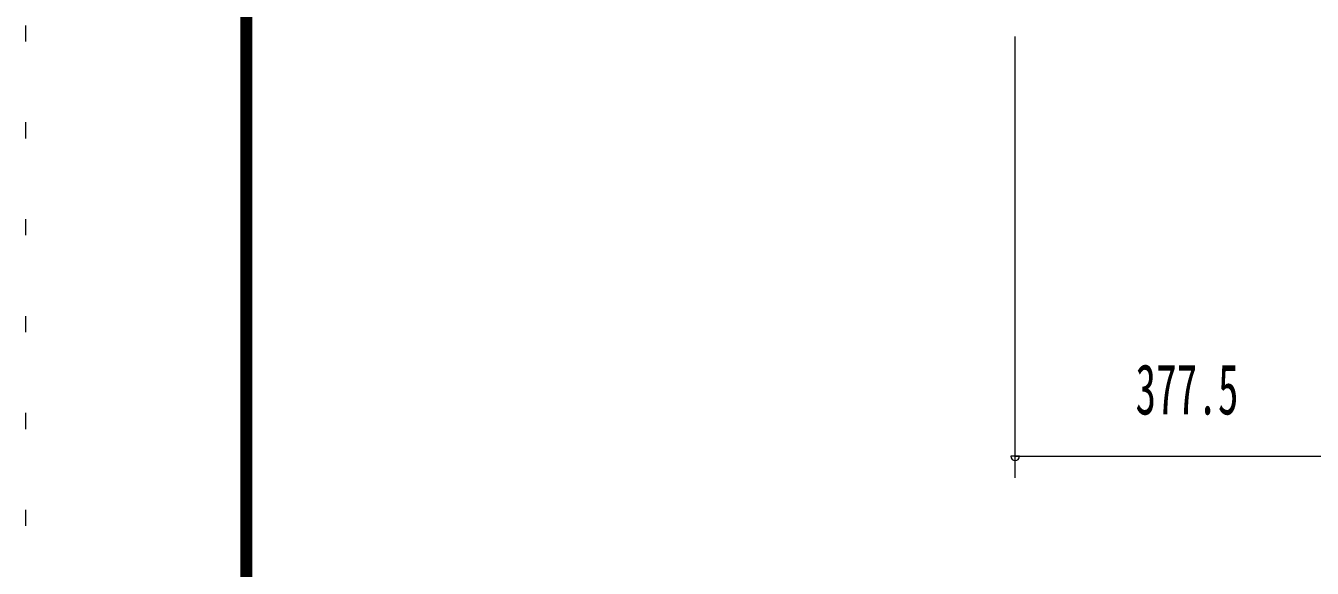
# Model space of a CAD drawing. Units: millimetres, scale not verified. Extents: x -10999 to 11014, y -7399 to 7386.
# Drawn here: x -10999 to -9804, y 2457 to 2961 of the extents above; entities that cross this region are included whole.
import ezdxf
from ezdxf.enums import TextEntityAlignment as Align

# ---------------------------------------------------------------- set-up
doc = ezdxf.new("R2010")
doc.units = ezdxf.units.MM
doc.header["$LTSCALE"] = 30
doc.linetypes.add('USER6', pattern=[3, 0.5, -2.5])
for name, color, linetype, lineweight in [('0-1_0-00', 5, 'Continuous', 18), ('0-D_F-E_J_ADD', 7, 'USER6', 18), ('0-E_3-F', 3, 'Continuous', 18), ('0-F_B-0', 3, 'Continuous', 18)]:
    doc.layers.add(name, color=color, linetype=linetype, lineweight=lineweight)
doc.styles.add('ＭＳ ゴシック', font='')
doc.styles.get('ＭＳ ゴシック').set_extended_font_data('MS Gothic')

msp = doc.modelspace()

# ---------------------------------------------------------------- linework, layer by layer
at = {"layer": '0-1_0-00'}
for points in [[(680.64, 7225.96), (-10799.36, 7225.96), (-10799.36, -814.04), (680.64, -814.04)], [(679.64, 7224.96), (679.64, -813.04), (-10798.36, -813.04), (-10798.36, 7224.96)], [(678.64, 7223.96), (678.64, -812.04), (-10797.36, -812.04), (-10797.36, 7223.96)], [(677.64, 7222.96), (677.64, -811.04), (-10796.36, -811.04), (-10796.36, 7222.96)], [(676.64, 7221.96), (676.64, -810.04), (-10795.36, -810.04), (-10795.36, 7221.96)], [(675.64, 7220.96), (675.64, -809.04), (-10794.36, -809.04), (-10794.36, 7220.96)], [(674.64, 7219.96), (674.64, -808.04), (-10793.36, -808.04), (-10793.36, 7219.96)], [(673.64, 7218.96), (673.64, -807.04), (-10792.36, -807.04), (-10792.36, 7218.96)], [(672.64, 7217.96), (672.64, -806.04), (-10791.36, -806.04), (-10791.36, 7217.96)], [(671.64, 7216.96), (671.64, -805.04), (-10790.36, -805.04), (-10790.36, 7216.96)], [(670.64, 7215.96), (670.64, -804.04), (-10789.36, -804.04), (-10789.36, 7215.96)]]:
    msp.add_lwpolyline(points, close=True, dxfattribs=at)
at = {"layer": '0-D_F-E_J_ADD', "color": 5}
msp.add_lwpolyline([(880.64, 7385.96), (880.64, -1014.04), (-10999.36, -1014.04), (-10999.36, 7385.96)], close=True, dxfattribs=at)
at = {"layer": '0-E_3-F'}
for p, q in [((-10080.09, 2540.67), (-10080.09, 2950.67)), ((-10076.09, 2560.67), (-10084.09, 2560.67)), ((-9960.09, 2560.67), (-3744.26, 2560.67))]:
    msp.add_line(p, q, dxfattribs=at)
msp.add_arc((-10080.09, 2560.67), 4, 180, 0, dxfattribs=at)
at = {"layer": '0-F_B-0'}
for p, q in [((-10076.09, 2560.67), (-10084.09, 2560.67)), ((-10080.09, 2560.67), (-9880.09, 2560.67))]:
    msp.add_line(p, q, dxfattribs=at)
msp.add_arc((-10080.09, 2560.67), 4, 180, 0, dxfattribs=at)

# ---------------------------------------------------------------- texts
at = {"layer": '0-F_B-0', "color": 7, "style": 'ＭＳ ゴシック', "width": 0.6}
msp.add_text('377.5', height=46.89, dxfattribs=at).set_placement((-9968.16, 2585.47), align=Align.BOTTOM_LEFT)

doc.saveas('drawing.dxf')
